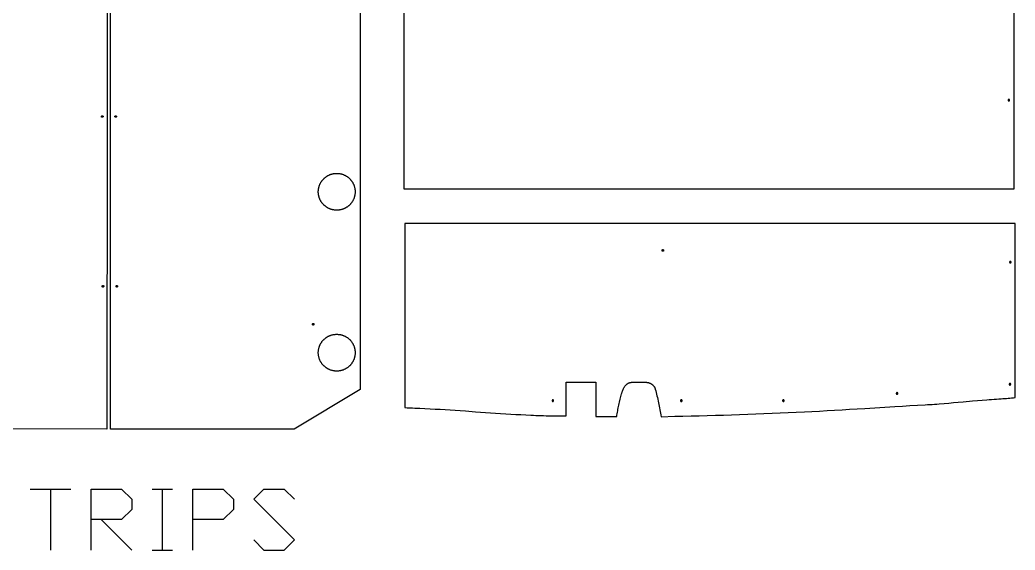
# Model space of a CAD drawing. Extents: x 139 to 9870, y -9196 to -71.
# Drawn here: x 7355 to 9842, y -6622 to -5297 of the extents above; entities that cross this region are included whole.
import ezdxf

# ---------------------------------------------------------------- set-up
doc = ezdxf.new("R2010")
doc.units = 0
doc.layers.add('Default_Layer', color=1, linetype='CONTINUOUS')

msp = doc.modelspace()

# ---------------------------------------------------------------- linework, layer by layer
at = {"layer": 'Default_Layer'}
for points in [[(8314.4, -4905.8), (8314.3, -5718.8), (9839.5, -5718.8), (9839.5, -5718.8), (9839.5, -3102.6)], [(7380.8, -6469.4), (7482.4, -6469.4)], [(7431.6, -6469.4), (7431.6, -6621.8)], [(7533.2, -6621.8), (7533.2, -6469.4), (7609.4, -6469.4), (7634.8, -6494.8), (7634.8, -6520.2), (7609.4, -6545.6), (7533.2, -6545.6)], [(7685.6, -6469.4), (7736.4, -6469.4)], [(7711, -6469.4), (7711, -6621.8)], [(7787.2, -6621.8), (7787.2, -6469.4), (7863.4, -6469.4), (7888.8, -6494.8), (7888.8, -6520.2), (7863.4, -6545.6), (7787.2, -6545.6)], [(7939.6, -6596.4), (7965, -6621.8), (8015.8, -6621.8), (8041.2, -6596.4), (7939.6, -6494.8), (7965, -6469.4), (8015.8, -6469.4), (8041.2, -6494.8)], [(7558.6, -6545.6), (7634.8, -6621.8)], [(7685.6, -6621.8), (7736.4, -6621.8)]]:
    msp.add_lwpolyline(points, dxfattribs=at)
for points in [[(6427.7, -3999.7), (7574.7, -3999.7), (7572.7, -6319.9), (6591.2, -6319, 0.0015), (6427.5, -6220.8, 0.0044), (6428.1, -4981.8), (6499.2, -4981.8, 0.366), (6642.4, -4851.7, 0.0019), (6642.2, -4188.5, 0.3971), (6495.4, -4041.8), (6427.7, -4041.1), (6427.7, -3999.7)], [(7582.1, -3999.5), (8206.2, -4000), (8206.1, -4042.1), (8137.4, -4041.4, 0.3643), (7991.5, -4176.6, 0.0042), (7991.2, -4823.7, 0.3985), (8137.4, -4981.9), (8206.8, -4981.9, 0.0018), (8205.9, -6220.4), (8040.3, -6319.9), (7581.8, -6319.8), (7582.1, -3999.5)]]:
    msp.add_lwpolyline(points, format="xyb", close=True, dxfattribs=at)
for points in [[(9826.3, -5495.6), (9826.1, -5495.6), (9825.9, -5495.6), (9825.7, -5495.7), (9825.5, -5495.8), (9825.4, -5495.8), (9825.2, -5495.9), (9825.1, -5496.1), (9824.9, -5496.2), (9824.8, -5496.3), (9824.7, -5496.5), (9824.6, -5496.6), (9824.5, -5496.8), (9824.4, -5497), (9824.4, -5497.2), (9824.3, -5497.4), (9824.3, -5497.6), (9824.3, -5497.8), (9824.4, -5498), (9824.4, -5498.2), (9824.5, -5498.4), (9824.6, -5498.6), (9824.7, -5498.7), (9824.8, -5498.9), (9824.9, -5499), (9825.1, -5499.1), (9825.2, -5499.3), (9825.4, -5499.4), (9825.5, -5499.4), (9825.7, -5499.5), (9825.9, -5499.6), (9826.1, -5499.6), (9826.3, -5499.6), (9826.5, -5499.6), (9826.7, -5499.6), (9826.9, -5499.5), (9827.1, -5499.4), (9827.3, -5499.4), (9827.4, -5499.3), (9827.6, -5499.1), (9827.7, -5499), (9827.9, -5498.9), (9828, -5498.7), (9828.1, -5498.6), (9828.2, -5498.4), (9828.2, -5498.2), (9828.3, -5498), (9828.3, -5497.8), (9828.3, -5497.6), (9828.3, -5497.4), (9828.3, -5497.2), (9828.2, -5497), (9828.2, -5496.8), (9828.1, -5496.6), (9828, -5496.5), (9827.9, -5496.3), (9827.7, -5496.2), (9827.6, -5496.1), (9827.4, -5495.9), (9827.3, -5495.8), (9827.1, -5495.8), (9826.9, -5495.7), (9826.7, -5495.6), (9826.5, -5495.6), (9826.3, -5495.6)], [(7561.2, -5540.5), (7561, -5540.5), (7560.8, -5540.5), (7560.6, -5540.4), (7560.4, -5540.4), (7560.2, -5540.3), (7560.1, -5540.2), (7559.9, -5540.1), (7559.8, -5539.9), (7559.6, -5539.8), (7559.5, -5539.6), (7559.4, -5539.5), (7559.3, -5539.3), (7559.3, -5539.1), (7559.2, -5538.9), (7559.2, -5538.7), (7559.2, -5538.5), (7559.2, -5538.3), (7559.2, -5538.1), (7559.3, -5537.9), (7559.3, -5537.7), (7559.4, -5537.6), (7559.5, -5537.4), (7559.6, -5537.3), (7559.8, -5537.1), (7559.9, -5537), (7560.1, -5536.9), (7560.2, -5536.8), (7560.4, -5536.7), (7560.6, -5536.6), (7560.8, -5536.6), (7561, -5536.5), (7561.2, -5536.5), (7561.4, -5536.5), (7561.6, -5536.6), (7561.8, -5536.6), (7562, -5536.7), (7562.1, -5536.8), (7562.3, -5536.9), (7562.5, -5537), (7562.6, -5537.1), (7562.7, -5537.3), (7562.8, -5537.4), (7562.9, -5537.6), (7563, -5537.7), (7563.1, -5537.9), (7563.1, -5538.1), (7563.2, -5538.3), (7563.2, -5538.5), (7563.2, -5538.7), (7563.1, -5538.9), (7563.1, -5539.1), (7563, -5539.3), (7562.9, -5539.5), (7562.8, -5539.6), (7562.7, -5539.8), (7562.6, -5539.9), (7562.5, -5540.1), (7562.3, -5540.2), (7562.1, -5540.3), (7562, -5540.4), (7561.8, -5540.4), (7561.6, -5540.5), (7561.4, -5540.5), (7561.2, -5540.5)], [(7594.8, -5540.5), (7594.5, -5540.5), (7594.3, -5540.5), (7594.2, -5540.4), (7594, -5540.4), (7593.8, -5540.3), (7593.6, -5540.2), (7593.5, -5540.1), (7593.3, -5539.9), (7593.2, -5539.8), (7593.1, -5539.6), (7593, -5539.5), (7592.9, -5539.3), (7592.8, -5539.1), (7592.8, -5538.9), (7592.8, -5538.7), (7592.8, -5538.5), (7592.8, -5538.3), (7592.8, -5538.1), (7592.8, -5537.9), (7592.9, -5537.7), (7593, -5537.6), (7593.1, -5537.4), (7593.2, -5537.3), (7593.3, -5537.1), (7593.5, -5537), (7593.6, -5536.9), (7593.8, -5536.8), (7594, -5536.7), (7594.2, -5536.6), (7594.3, -5536.6), (7594.5, -5536.5), (7594.8, -5536.5), (7595, -5536.5), (7595.2, -5536.6), (7595.3, -5536.6), (7595.5, -5536.7), (7595.7, -5536.8), (7595.9, -5536.9), (7596, -5537), (7596.2, -5537.1), (7596.3, -5537.3), (7596.4, -5537.4), (7596.5, -5537.6), (7596.6, -5537.7), (7596.7, -5537.9), (7596.7, -5538.1), (7596.7, -5538.3), (7596.8, -5538.5), (7596.7, -5538.7), (7596.7, -5538.9), (7596.7, -5539.1), (7596.6, -5539.3), (7596.5, -5539.5), (7596.4, -5539.6), (7596.3, -5539.8), (7596.2, -5539.9), (7596, -5540.1), (7595.9, -5540.2), (7595.7, -5540.3), (7595.5, -5540.4), (7595.3, -5540.4), (7595.2, -5540.5), (7595, -5540.5), (7594.8, -5540.5)], [(8147, -5772.5), (8145.8, -5772.5), (8144.6, -5772.4), (8143.4, -5772.4), (8142.3, -5772.3), (8141.1, -5772.1), (8140, -5772), (8138.8, -5771.8), (8137.7, -5771.6), (8136.6, -5771.3), (8135.5, -5771.1), (8134.4, -5770.8), (8133.3, -5770.4), (8132.2, -5770.1), (8131.1, -5769.7), (8130.1, -5769.3), (8129.1, -5768.9), (8128, -5768.4), (8127, -5768), (8126, -5767.5), (8125, -5767), (8124.1, -5766.4), (8123.1, -5765.8), (8122.2, -5765.3), (8121.2, -5764.7), (8120.3, -5764), (8119.4, -5763.4), (8118.6, -5762.7), (8117.7, -5762), (8116.9, -5761.3), (8116, -5760.6), (8115.2, -5759.8), (8114.4, -5759), (8113.7, -5758.2), (8112.9, -5757.4), (8112.2, -5756.6), (8111.5, -5755.8), (8110.8, -5754.9), (8110.1, -5754), (8109.5, -5753.1), (8108.8, -5752.2), (8108.2, -5751.3), (8107.6, -5750.4), (8107.1, -5749.4), (8106.5, -5748.4), (8106, -5747.4), (8105.5, -5746.5), (8105, -5745.4), (8104.6, -5744.4), (8104.2, -5743.4), (8103.8, -5742.3), (8103.4, -5741.3), (8103, -5740.2), (8102.7, -5739.1), (8102.4, -5738), (8102.1, -5736.9), (8101.9, -5735.8), (8101.7, -5734.7), (8101.5, -5733.5), (8101.3, -5732.4), (8101.2, -5731.2), (8101.1, -5730), (8101, -5728.9), (8101, -5727.7), (8101, -5726.5), (8101, -5725.3), (8101, -5724.1), (8101.1, -5723), (8101.2, -5721.8), (8101.3, -5720.6), (8101.5, -5719.5), (8101.7, -5718.4), (8101.9, -5717.2), (8102.1, -5716.1), (8102.4, -5715), (8102.7, -5713.9), (8103, -5712.8), (8103.4, -5711.8), (8103.8, -5710.7), (8104.2, -5709.6), (8104.6, -5708.6), (8105, -5707.6), (8105.5, -5706.6), (8106, -5705.6), (8106.5, -5704.6), (8107.1, -5703.6), (8107.6, -5702.7), (8108.2, -5701.7), (8108.8, -5700.8), (8109.5, -5699.9), (8110.1, -5699), (8110.8, -5698.1), (8111.5, -5697.2), (8112.2, -5696.4), (8112.9, -5695.6), (8113.7, -5694.8), (8114.4, -5694), (8115.2, -5693.2), (8116, -5692.5), (8116.9, -5691.7), (8117.7, -5691), (8118.6, -5690.3), (8119.4, -5689.6), (8120.3, -5689), (8121.2, -5688.4), (8122.2, -5687.8), (8123.1, -5687.2), (8124.1, -5686.6), (8125, -5686.1), (8126, -5685.5), (8127, -5685), (8128, -5684.6), (8129.1, -5684.1), (8130.1, -5683.7), (8131.1, -5683.3), (8132.2, -5682.9), (8133.3, -5682.6), (8134.4, -5682.3), (8135.5, -5682), (8136.6, -5681.7), (8137.7, -5681.4), (8138.8, -5681.2), (8140, -5681), (8141.1, -5680.9), (8142.3, -5680.7), (8143.4, -5680.6), (8144.6, -5680.6), (8145.8, -5680.5), (8147, -5680.5), (8148.2, -5680.5), (8149.3, -5680.6), (8150.5, -5680.6), (8151.7, -5680.7), (8152.8, -5680.9), (8154, -5681), (8155.1, -5681.2), (8156.2, -5681.4), (8157.4, -5681.7), (8158.5, -5682), (8159.6, -5682.3), (8160.6, -5682.6), (8161.7, -5682.9), (8162.8, -5683.3), (8163.8, -5683.7), (8164.9, -5684.1), (8165.9, -5684.6), (8166.9, -5685), (8167.9, -5685.5), (8168.9, -5686.1), (8169.9, -5686.6), (8170.8, -5687.2), (8171.8, -5687.8), (8172.7, -5688.4), (8173.6, -5689), (8174.5, -5689.6), (8175.4, -5690.3), (8176.2, -5691), (8177.1, -5691.7), (8177.9, -5692.5), (8178.7, -5693.2), (8179.5, -5694), (8180.3, -5694.8), (8181, -5695.6), (8181.7, -5696.4), (8182.5, -5697.2), (8183.2, -5698.1), (8183.8, -5699), (8184.5, -5699.9), (8185.1, -5700.8), (8185.7, -5701.7), (8186.3, -5702.7), (8186.9, -5703.6), (8187.4, -5704.6), (8187.9, -5705.6), (8188.4, -5706.6), (8188.9, -5707.6), (8189.4, -5708.6), (8189.8, -5709.6), (8190.2, -5710.7), (8190.5, -5711.8), (8190.9, -5712.8), (8191.2, -5713.9), (8191.5, -5715), (8191.8, -5716.1), (8192, -5717.2), (8192.2, -5718.4), (8192.4, -5719.5), (8192.6, -5720.6), (8192.7, -5721.8), (8192.8, -5723), (8192.9, -5724.1), (8193, -5725.3), (8193, -5726.5), (8193, -5727.7), (8192.9, -5728.9), (8192.8, -5730), (8192.7, -5731.2), (8192.6, -5732.4), (8192.4, -5733.5), (8192.2, -5734.7), (8192, -5735.8), (8191.8, -5736.9), (8191.5, -5738), (8191.2, -5739.1), (8190.9, -5740.2), (8190.5, -5741.3), (8190.2, -5742.3), (8189.8, -5743.4), (8189.4, -5744.4), (8188.9, -5745.4), (8188.4, -5746.5), (8187.9, -5747.4), (8187.4, -5748.4), (8186.9, -5749.4), (8186.3, -5750.4), (8185.7, -5751.3), (8185.1, -5752.2), (8184.5, -5753.1), (8183.8, -5754), (8183.2, -5754.9), (8182.5, -5755.8), (8181.7, -5756.6), (8181, -5757.4), (8180.3, -5758.2), (8179.5, -5759), (8178.7, -5759.8), (8177.9, -5760.6), (8177.1, -5761.3), (8176.2, -5762), (8175.4, -5762.7), (8174.5, -5763.4), (8173.6, -5764), (8172.7, -5764.7), (8171.8, -5765.3), (8170.8, -5765.8), (8169.9, -5766.4), (8168.9, -5767), (8167.9, -5767.5), (8166.9, -5768), (8165.9, -5768.4), (8164.9, -5768.9), (8163.8, -5769.3), (8162.8, -5769.7), (8161.7, -5770.1), (8160.6, -5770.4), (8159.6, -5770.8), (8158.5, -5771.1), (8157.4, -5771.3), (8156.2, -5771.6), (8155.1, -5771.8), (8154, -5772), (8152.8, -5772.1), (8151.7, -5772.3), (8150.5, -5772.4), (8149.3, -5772.4), (8148.2, -5772.5), (8147, -5772.5)], [(9315.6, -6276.3), (9334.4, -6275.3), (9353.2, -6274.3), (9372.1, -6273.2), (9390.9, -6272.2), (9409.7, -6271.1), (9428.6, -6270), (9466.2, -6267.7), (9503.9, -6265.4), (9541.5, -6263.2), (9560.4, -6262), (9579.2, -6260.9), (9598, -6259.8), (9616.9, -6258.7), (9622.8, -6258.4), (9628.8, -6258), (9634.7, -6257.6), (9640.7, -6257.2), (9646.6, -6256.8), (9652.6, -6256.4), (9664.5, -6255.4), (9676.4, -6254.4), (9688.2, -6253.4), (9700.1, -6252.4), (9712, -6251.3), (9735.8, -6249.2), (9747.7, -6248.1), (9759.6, -6247.1), (9771.5, -6246.2), (9777.4, -6245.7), (9783.4, -6245.3), (9789.3, -6244.8), (9795.3, -6244.4), (9801.2, -6244), (9807.2, -6243.6), (9811.5, -6243.3), (9815.9, -6243), (9820.2, -6242.6), (9824.6, -6242.2), (9828.9, -6241.9), (9833.2, -6241.5), (9837.6, -6241.2), (9842, -6240.9), (9842, -5806.1), (8317, -5806.1), (8317, -6265.9), (8323.3, -6266.1), (8329.6, -6266.3), (8335.9, -6266.5), (8342.2, -6266.8), (8348.6, -6267), (8354.9, -6267.3), (8367.5, -6267.9), (8380.1, -6268.6), (8392.7, -6269.3), (8405.4, -6270), (8418, -6270.8), (8430.6, -6271.6), (8443.2, -6272.4), (8455.8, -6273.3), (8468.4, -6274.2), (8493.6, -6276), (8518.8, -6277.8), (8531.4, -6278.6), (8544, -6279.5), (8556.6, -6280.3), (8569.2, -6281.1), (8581.8, -6281.9), (8594.4, -6282.6), (8607, -6283.3), (8619.6, -6284), (8632.2, -6284.5), (8638.5, -6284.8), (8644.8, -6285.1), (8651.1, -6285.3), (8657.4, -6285.5), (8663.8, -6285.7), (8670.1, -6285.9), (8676.4, -6286.1), (8682.7, -6286.2), (8689, -6286.3), (8695.3, -6286.4), (8701.6, -6286.5), (8707.9, -6286.5), (8714.3, -6286.6), (8720.6, -6286.6), (8720.6, -6202.4), (8794.8, -6202.4), (8794.8, -6288.2), (8846.6, -6288.2), (8847.1, -6284.7), (8847.7, -6281.1), (8848.3, -6277.5), (8849, -6273.9), (8849.7, -6270.2), (8850.5, -6266.6), (8851.3, -6263), (8852.1, -6259.4), (8852.9, -6255.8), (8853.7, -6252.2), (8855.5, -6245), (8858.9, -6231), (8859.2, -6229.8), (8859.5, -6228.6), (8859.9, -6227.4), (8860.3, -6226.2), (8860.7, -6225), (8861.1, -6223.8), (8861.5, -6222.6), (8862, -6221.4), (8862.5, -6220.2), (8863.1, -6219), (8863.7, -6217.9), (8864.3, -6216.7), (8864.9, -6215.6), (8865.5, -6214.5), (8866.2, -6213.5), (8867, -6212.4), (8867.7, -6211.4), (8868.5, -6210.5), (8869.4, -6209.6), (8870.2, -6208.7), (8871.1, -6207.8), (8871.6, -6207.4), (8872, -6207.1), (8872.5, -6206.7), (8873, -6206.3), (8873.5, -6206), (8874, -6205.7), (8874.5, -6205.3), (8875.1, -6205), (8875.6, -6204.8), (8876.2, -6204.5), (8876.7, -6204.2), (8877.3, -6204), (8877.8, -6203.8), (8878.4, -6203.6), (8879, -6203.4), (8879.6, -6203.2), (8880.2, -6203.1), (8880.9, -6202.9), (8881.5, -6202.8), (8882.2, -6202.7), (8882.8, -6202.7), (8883.5, -6202.6), (8920.8, -6202.6), (8921.7, -6202.7), (8922.6, -6202.7), (8923.5, -6202.8), (8924.4, -6203), (8925.3, -6203.2), (8926.2, -6203.4), (8927.1, -6203.6), (8927.9, -6203.9), (8928.8, -6204.3), (8929.7, -6204.6), (8930.5, -6205), (8931.3, -6205.4), (8932.1, -6205.9), (8932.9, -6206.4), (8933.7, -6206.9), (8934.4, -6207.4), (8935.2, -6208), (8935.9, -6208.6), (8936.6, -6209.2), (8937.2, -6209.8), (8937.9, -6210.5), (8938.5, -6211.2), (8939.1, -6211.9), (8939.6, -6212.7), (8940.1, -6213.4), (8940.6, -6214.2), (8941.1, -6215), (8941.5, -6215.8), (8941.9, -6216.7), (8942.2, -6217.5), (8942.5, -6218.4), (8942.7, -6219.3), (8943.9, -6223.6), (8945, -6227.9), (8946, -6232.2), (8947.1, -6236.4), (8948.1, -6240.7), (8949.1, -6245), (8950.1, -6249.3), (8951.1, -6253.7), (8952, -6258), (8952.9, -6262.3), (8953.8, -6266.6), (8954.6, -6271), (8955.4, -6275.3), (8956.2, -6279.7), (8956.9, -6284), (8957.6, -6288.4), (8991.8, -6287.5), (9012.1, -6287), (9032.3, -6286.5), (9052.5, -6286), (9072.8, -6285.4), (9093, -6284.9), (9113.3, -6284.3), (9133.5, -6283.6), (9153.7, -6283), (9174, -6282.3), (9194.2, -6281.5), (9214.4, -6280.8), (9234.7, -6280), (9254.9, -6279.1), (9275.1, -6278.2), (9295.3, -6277.3), (9315.6, -6276.3)], [(8961.8, -5874.9), (8961.6, -5874.9), (8961.4, -5874.9), (8961.2, -5874.8), (8961, -5874.8), (8960.9, -5874.7), (8960.7, -5874.6), (8960.5, -5874.5), (8960.4, -5874.3), (8960.3, -5874.2), (8960.1, -5874), (8960, -5873.9), (8960, -5873.7), (8959.9, -5873.5), (8959.8, -5873.3), (8959.8, -5873.1), (8959.8, -5872.9), (8959.8, -5872.7), (8959.8, -5872.5), (8959.9, -5872.3), (8960, -5872.1), (8960, -5872), (8960.1, -5871.8), (8960.3, -5871.6), (8960.4, -5871.5), (8960.5, -5871.4), (8960.7, -5871.3), (8960.9, -5871.2), (8961, -5871.1), (8961.2, -5871), (8961.4, -5871), (8961.6, -5870.9), (8961.8, -5870.9), (8962, -5870.9), (8962.2, -5871), (8962.4, -5871), (8962.6, -5871.1), (8962.8, -5871.2), (8962.9, -5871.3), (8963.1, -5871.4), (8963.2, -5871.5), (8963.3, -5871.6), (8963.5, -5871.8), (8963.6, -5872), (8963.6, -5872.1), (8963.7, -5872.3), (8963.8, -5872.5), (8963.8, -5872.7), (8963.8, -5872.9), (8963.8, -5873.1), (8963.8, -5873.3), (8963.7, -5873.5), (8963.6, -5873.7), (8963.6, -5873.9), (8963.5, -5874), (8963.3, -5874.2), (8963.2, -5874.3), (8963.1, -5874.5), (8962.9, -5874.6), (8962.8, -5874.7), (8962.6, -5874.8), (8962.4, -5874.8), (8962.2, -5874.9), (8962, -5874.9), (8961.8, -5874.9)], [(9830, -5900.3), (9829.8, -5900.4), (9829.6, -5900.4), (9829.4, -5900.4), (9829.2, -5900.5), (9829.1, -5900.6), (9828.9, -5900.7), (9828.8, -5900.8), (9828.6, -5900.9), (9828.5, -5901.1), (9828.4, -5901.2), (9828.3, -5901.4), (9828.2, -5901.6), (9828.1, -5901.7), (9828.1, -5901.9), (9828, -5902.1), (9828, -5902.3), (9828, -5902.5), (9828.1, -5902.7), (9828.1, -5902.9), (9828.2, -5903.1), (9828.3, -5903.3), (9828.4, -5903.5), (9828.5, -5903.6), (9828.6, -5903.8), (9828.8, -5903.9), (9828.9, -5904), (9829.1, -5904.1), (9829.2, -5904.2), (9829.4, -5904.3), (9829.6, -5904.3), (9829.8, -5904.3), (9830, -5904.3), (9830.2, -5904.3), (9830.4, -5904.3), (9830.6, -5904.3), (9830.8, -5904.2), (9831, -5904.1), (9831.1, -5904), (9831.3, -5903.9), (9831.4, -5903.8), (9831.6, -5903.6), (9831.7, -5903.5), (9831.8, -5903.3), (9831.9, -5903.1), (9831.9, -5902.9), (9832, -5902.7), (9832, -5902.5), (9832, -5902.3), (9832, -5902.1), (9832, -5901.9), (9831.9, -5901.7), (9831.9, -5901.6), (9831.8, -5901.4), (9831.7, -5901.2), (9831.6, -5901.1), (9831.4, -5900.9), (9831.3, -5900.8), (9831.1, -5900.7), (9831, -5900.6), (9830.8, -5900.5), (9830.6, -5900.4), (9830.4, -5900.4), (9830.2, -5900.4), (9830, -5900.3)], [(7562.9, -5964.7), (7562.6, -5964.7), (7562.4, -5964.7), (7562.3, -5964.6), (7562.1, -5964.5), (7561.9, -5964.5), (7561.7, -5964.4), (7561.6, -5964.2), (7561.4, -5964.1), (7561.3, -5964), (7561.2, -5963.8), (7561.1, -5963.7), (7561, -5963.5), (7560.9, -5963.3), (7560.9, -5963.1), (7560.9, -5962.9), (7560.9, -5962.7), (7560.9, -5962.5), (7560.9, -5962.3), (7560.9, -5962.1), (7561, -5961.9), (7561.1, -5961.7), (7561.2, -5961.6), (7561.3, -5961.4), (7561.4, -5961.3), (7561.6, -5961.2), (7561.7, -5961), (7561.9, -5960.9), (7562.1, -5960.9), (7562.3, -5960.8), (7562.4, -5960.7), (7562.6, -5960.7), (7562.9, -5960.7), (7563.1, -5960.7), (7563.3, -5960.7), (7563.4, -5960.8), (7563.6, -5960.9), (7563.8, -5960.9), (7564, -5961), (7564.1, -5961.2), (7564.3, -5961.3), (7564.4, -5961.4), (7564.5, -5961.6), (7564.6, -5961.7), (7564.7, -5961.9), (7564.8, -5962.1), (7564.8, -5962.3), (7564.8, -5962.5), (7564.9, -5962.7), (7564.8, -5962.9), (7564.8, -5963.1), (7564.8, -5963.3), (7564.7, -5963.5), (7564.6, -5963.7), (7564.5, -5963.8), (7564.4, -5964), (7564.3, -5964.1), (7564.1, -5964.2), (7564, -5964.4), (7563.8, -5964.5), (7563.6, -5964.5), (7563.4, -5964.6), (7563.3, -5964.7), (7563.1, -5964.7), (7562.9, -5964.7)], [(7597.6, -5964.7), (7597.4, -5964.7), (7597.2, -5964.7), (7597, -5964.6), (7596.8, -5964.5), (7596.6, -5964.5), (7596.5, -5964.4), (7596.3, -5964.2), (7596.2, -5964.1), (7596, -5964), (7595.9, -5963.8), (7595.8, -5963.7), (7595.7, -5963.5), (7595.7, -5963.3), (7595.6, -5963.1), (7595.6, -5962.9), (7595.6, -5962.7), (7595.6, -5962.5), (7595.6, -5962.3), (7595.7, -5962.1), (7595.7, -5961.9), (7595.8, -5961.7), (7595.9, -5961.6), (7596, -5961.4), (7596.2, -5961.3), (7596.3, -5961.2), (7596.5, -5961), (7596.6, -5960.9), (7596.8, -5960.9), (7597, -5960.8), (7597.2, -5960.7), (7597.4, -5960.7), (7597.6, -5960.7), (7597.8, -5960.7), (7598, -5960.7), (7598.2, -5960.8), (7598.4, -5960.9), (7598.5, -5960.9), (7598.7, -5961), (7598.8, -5961.2), (7599, -5961.3), (7599.1, -5961.4), (7599.2, -5961.6), (7599.3, -5961.7), (7599.4, -5961.9), (7599.5, -5962.1), (7599.5, -5962.3), (7599.6, -5962.5), (7599.6, -5962.7), (7599.6, -5962.9), (7599.5, -5963.1), (7599.5, -5963.3), (7599.4, -5963.5), (7599.3, -5963.7), (7599.2, -5963.8), (7599.1, -5964), (7599, -5964.1), (7598.8, -5964.2), (7598.7, -5964.4), (7598.5, -5964.5), (7598.4, -5964.5), (7598.2, -5964.6), (7598, -5964.7), (7597.8, -5964.7), (7597.6, -5964.7)], [(8088.2, -6059.5), (8088, -6059.5), (8087.8, -6059.5), (8087.6, -6059.4), (8087.4, -6059.3), (8087.2, -6059.3), (8087.1, -6059.2), (8086.9, -6059), (8086.8, -6058.9), (8086.6, -6058.8), (8086.5, -6058.6), (8086.4, -6058.5), (8086.3, -6058.3), (8086.3, -6058.1), (8086.2, -6057.9), (8086.2, -6057.7), (8086.2, -6057.5), (8086.2, -6057.3), (8086.2, -6057.1), (8086.3, -6056.9), (8086.3, -6056.7), (8086.4, -6056.5), (8086.5, -6056.4), (8086.6, -6056.2), (8086.8, -6056.1), (8086.9, -6056), (8087.1, -6055.8), (8087.2, -6055.7), (8087.4, -6055.7), (8087.6, -6055.6), (8087.8, -6055.5), (8088, -6055.5), (8088.2, -6055.5), (8088.4, -6055.5), (8088.6, -6055.5), (8088.8, -6055.6), (8089, -6055.7), (8089.1, -6055.7), (8089.3, -6055.8), (8089.5, -6056), (8089.6, -6056.1), (8089.7, -6056.2), (8089.8, -6056.4), (8089.9, -6056.5), (8090, -6056.7), (8090.1, -6056.9), (8090.1, -6057.1), (8090.2, -6057.3), (8090.2, -6057.5), (8090.2, -6057.7), (8090.1, -6057.9), (8090.1, -6058.1), (8090, -6058.3), (8089.9, -6058.5), (8089.8, -6058.6), (8089.7, -6058.8), (8089.6, -6058.9), (8089.5, -6059), (8089.3, -6059.2), (8089.1, -6059.3), (8089, -6059.3), (8088.8, -6059.4), (8088.6, -6059.5), (8088.4, -6059.5), (8088.2, -6059.5)], [(8147, -6174.5), (8145.8, -6174.5), (8144.6, -6174.5), (8143.4, -6174.4), (8142.3, -6174.3), (8141.1, -6174.2), (8140, -6174), (8138.8, -6173.8), (8137.7, -6173.6), (8136.6, -6173.4), (8135.5, -6173.1), (8134.4, -6172.8), (8133.3, -6172.5), (8132.2, -6172.1), (8131.1, -6171.8), (8130.1, -6171.4), (8129.1, -6170.9), (8128, -6170.5), (8127, -6170), (8126, -6169.5), (8125, -6169), (8124.1, -6168.4), (8123.1, -6167.9), (8122.2, -6167.3), (8121.2, -6166.7), (8120.3, -6166.1), (8119.4, -6165.4), (8118.6, -6164.7), (8117.7, -6164), (8116.9, -6163.3), (8116, -6162.6), (8115.2, -6161.8), (8114.4, -6161.1), (8113.7, -6160.3), (8112.9, -6159.5), (8112.2, -6158.6), (8111.5, -6157.8), (8110.8, -6156.9), (8110.1, -6156.1), (8109.5, -6155.2), (8108.8, -6154.3), (8108.2, -6153.3), (8107.6, -6152.4), (8107.1, -6151.4), (8106.5, -6150.5), (8106, -6149.5), (8105.5, -6148.5), (8105, -6147.5), (8104.6, -6146.4), (8104.2, -6145.4), (8103.8, -6144.4), (8103.4, -6143.3), (8103, -6142.2), (8102.7, -6141.1), (8102.4, -6140), (8102.1, -6138.9), (8101.9, -6137.8), (8101.7, -6136.7), (8101.5, -6135.5), (8101.3, -6134.4), (8101.2, -6133.2), (8101.1, -6132.1), (8101, -6130.9), (8101, -6129.7), (8101, -6128.5), (8101, -6127.4), (8101, -6126.2), (8101.1, -6125), (8101.2, -6123.8), (8101.3, -6122.7), (8101.5, -6121.5), (8101.7, -6120.4), (8101.9, -6119.3), (8102.1, -6118.2), (8102.4, -6117), (8102.7, -6115.9), (8103, -6114.9), (8103.4, -6113.8), (8103.8, -6112.7), (8104.2, -6111.7), (8104.6, -6110.6), (8105, -6109.6), (8105.5, -6108.6), (8106, -6107.6), (8106.5, -6106.6), (8107.1, -6105.6), (8107.6, -6104.7), (8108.2, -6103.7), (8108.8, -6102.8), (8109.5, -6101.9), (8110.1, -6101), (8110.8, -6100.1), (8111.5, -6099.3), (8112.2, -6098.4), (8112.9, -6097.6), (8113.7, -6096.8), (8114.4, -6096), (8115.2, -6095.2), (8116, -6094.5), (8116.9, -6093.8), (8117.7, -6093), (8118.6, -6092.4), (8119.4, -6091.7), (8120.3, -6091), (8121.2, -6090.4), (8122.2, -6089.8), (8123.1, -6089.2), (8124.1, -6088.6), (8125, -6088.1), (8126, -6087.6), (8127, -6087.1), (8128, -6086.6), (8129.1, -6086.2), (8130.1, -6085.7), (8131.1, -6085.3), (8132.2, -6085), (8133.3, -6084.6), (8134.4, -6084.3), (8135.5, -6084), (8136.6, -6083.7), (8137.7, -6083.5), (8138.8, -6083.3), (8140, -6083.1), (8141.1, -6082.9), (8142.3, -6082.8), (8143.4, -6082.7), (8144.6, -6082.6), (8145.8, -6082.6), (8147, -6082.5), (8148.2, -6082.6), (8149.3, -6082.6), (8150.5, -6082.7), (8151.7, -6082.8), (8152.8, -6082.9), (8154, -6083.1), (8155.1, -6083.3), (8156.2, -6083.5), (8157.4, -6083.7), (8158.5, -6084), (8159.6, -6084.3), (8160.6, -6084.6), (8161.7, -6085), (8162.8, -6085.3), (8163.8, -6085.7), (8164.9, -6086.2), (8165.9, -6086.6), (8166.9, -6087.1), (8167.9, -6087.6), (8168.9, -6088.1), (8169.9, -6088.6), (8170.8, -6089.2), (8171.8, -6089.8), (8172.7, -6090.4), (8173.6, -6091), (8174.5, -6091.7), (8175.4, -6092.4), (8176.2, -6093), (8177.1, -6093.8), (8177.9, -6094.5), (8178.7, -6095.2), (8179.5, -6096), (8180.3, -6096.8), (8181, -6097.6), (8181.7, -6098.4), (8182.5, -6099.3), (8183.2, -6100.1), (8183.8, -6101), (8184.5, -6101.9), (8185.1, -6102.8), (8185.7, -6103.7), (8186.3, -6104.7), (8186.9, -6105.6), (8187.4, -6106.6), (8187.9, -6107.6), (8188.4, -6108.6), (8188.9, -6109.6), (8189.4, -6110.6), (8189.8, -6111.7), (8190.2, -6112.7), (8190.5, -6113.8), (8190.9, -6114.9), (8191.2, -6115.9), (8191.5, -6117), (8191.8, -6118.2), (8192, -6119.3), (8192.2, -6120.4), (8192.4, -6121.5), (8192.6, -6122.7), (8192.7, -6123.8), (8192.8, -6125), (8192.9, -6126.2), (8193, -6127.4), (8193, -6128.5), (8193, -6129.7), (8192.9, -6130.9), (8192.8, -6132.1), (8192.7, -6133.2), (8192.6, -6134.4), (8192.4, -6135.5), (8192.2, -6136.7), (8192, -6137.8), (8191.8, -6138.9), (8191.5, -6140), (8191.2, -6141.1), (8190.9, -6142.2), (8190.5, -6143.3), (8190.2, -6144.4), (8189.8, -6145.4), (8189.4, -6146.4), (8188.9, -6147.5), (8188.4, -6148.5), (8187.9, -6149.5), (8187.4, -6150.5), (8186.9, -6151.4), (8186.3, -6152.4), (8185.7, -6153.3), (8185.1, -6154.3), (8184.5, -6155.2), (8183.8, -6156.1), (8183.2, -6156.9), (8182.5, -6157.8), (8181.7, -6158.6), (8181, -6159.5), (8180.3, -6160.3), (8179.5, -6161.1), (8178.7, -6161.8), (8177.9, -6162.6), (8177.1, -6163.3), (8176.2, -6164), (8175.4, -6164.7), (8174.5, -6165.4), (8173.6, -6166.1), (8172.7, -6166.7), (8171.8, -6167.3), (8170.8, -6167.9), (8169.9, -6168.4), (8168.9, -6169), (8167.9, -6169.5), (8166.9, -6170), (8165.9, -6170.5), (8164.9, -6170.9), (8163.8, -6171.4), (8162.8, -6171.8), (8161.7, -6172.1), (8160.6, -6172.5), (8159.6, -6172.8), (8158.5, -6173.1), (8157.4, -6173.4), (8156.2, -6173.6), (8155.1, -6173.8), (8154, -6174), (8152.8, -6174.2), (8151.7, -6174.3), (8150.5, -6174.4), (8149.3, -6174.5), (8148.2, -6174.5), (8147, -6174.5)], [(9829, -6205.4), (9828.8, -6205.4), (9828.6, -6205.4), (9828.4, -6205.5), (9828.2, -6205.5), (9828.1, -6205.6), (9827.9, -6205.7), (9827.7, -6205.8), (9827.6, -6206), (9827.5, -6206.1), (9827.4, -6206.3), (9827.3, -6206.4), (9827.2, -6206.6), (9827.1, -6206.8), (9827.1, -6207), (9827, -6207.2), (9827, -6207.4), (9827, -6207.6), (9827.1, -6207.8), (9827.1, -6208), (9827.2, -6208.2), (9827.3, -6208.3), (9827.4, -6208.5), (9827.5, -6208.7), (9827.6, -6208.8), (9827.7, -6208.9), (9827.9, -6209), (9828.1, -6209.1), (9828.2, -6209.2), (9828.4, -6209.3), (9828.6, -6209.3), (9828.8, -6209.4), (9829, -6209.4), (9829.2, -6209.4), (9829.4, -6209.3), (9829.6, -6209.3), (9829.8, -6209.2), (9830, -6209.1), (9830.1, -6209), (9830.3, -6208.9), (9830.4, -6208.8), (9830.6, -6208.7), (9830.7, -6208.5), (9830.8, -6208.3), (9830.9, -6208.2), (9830.9, -6208), (9831, -6207.8), (9831, -6207.6), (9831, -6207.4), (9831, -6207.2), (9831, -6207), (9830.9, -6206.8), (9830.9, -6206.6), (9830.8, -6206.4), (9830.7, -6206.3), (9830.6, -6206.1), (9830.4, -6206), (9830.3, -6205.8), (9830.1, -6205.7), (9830, -6205.6), (9829.8, -6205.5), (9829.6, -6205.5), (9829.4, -6205.4), (9829.2, -6205.4), (9829, -6205.4)], [(9547, -6228.4), (9546.8, -6228.4), (9546.6, -6228.4), (9546.4, -6228.5), (9546.2, -6228.5), (9546.1, -6228.6), (9545.9, -6228.7), (9545.7, -6228.8), (9545.6, -6229), (9545.5, -6229.1), (9545.4, -6229.3), (9545.3, -6229.4), (9545.2, -6229.6), (9545.1, -6229.8), (9545.1, -6230), (9545, -6230.2), (9545, -6230.4), (9545, -6230.6), (9545.1, -6230.8), (9545.1, -6231), (9545.2, -6231.2), (9545.3, -6231.3), (9545.4, -6231.5), (9545.5, -6231.7), (9545.6, -6231.8), (9545.7, -6231.9), (9545.9, -6232), (9546.1, -6232.1), (9546.2, -6232.2), (9546.4, -6232.3), (9546.6, -6232.3), (9546.8, -6232.4), (9547, -6232.4), (9547.2, -6232.4), (9547.4, -6232.3), (9547.6, -6232.3), (9547.8, -6232.2), (9548, -6232.1), (9548.1, -6232), (9548.3, -6231.9), (9548.4, -6231.8), (9548.6, -6231.7), (9548.7, -6231.5), (9548.8, -6231.3), (9548.9, -6231.2), (9548.9, -6231), (9549, -6230.8), (9549, -6230.6), (9549, -6230.4), (9549, -6230.2), (9549, -6230), (9548.9, -6229.8), (9548.9, -6229.6), (9548.8, -6229.4), (9548.7, -6229.3), (9548.6, -6229.1), (9548.4, -6229), (9548.3, -6228.8), (9548.1, -6228.7), (9548, -6228.6), (9547.8, -6228.5), (9547.6, -6228.5), (9547.4, -6228.4), (9547.2, -6228.4), (9547, -6228.4)], [(8687, -6246.4), (8686.8, -6246.4), (8686.6, -6246.4), (8686.4, -6246.5), (8686.2, -6246.5), (8686.1, -6246.6), (8685.9, -6246.7), (8685.7, -6246.8), (8685.6, -6247), (8685.5, -6247.1), (8685.4, -6247.3), (8685.3, -6247.4), (8685.2, -6247.6), (8685.1, -6247.8), (8685.1, -6248), (8685, -6248.2), (8685, -6248.4), (8685, -6248.6), (8685.1, -6248.8), (8685.1, -6249), (8685.2, -6249.2), (8685.3, -6249.3), (8685.4, -6249.5), (8685.5, -6249.7), (8685.6, -6249.8), (8685.7, -6249.9), (8685.9, -6250), (8686.1, -6250.1), (8686.2, -6250.2), (8686.4, -6250.3), (8686.6, -6250.3), (8686.8, -6250.4), (8687, -6250.4), (8687.2, -6250.4), (8687.4, -6250.3), (8687.6, -6250.3), (8687.8, -6250.2), (8688, -6250.1), (8688.1, -6250), (8688.3, -6249.9), (8688.4, -6249.8), (8688.6, -6249.7), (8688.7, -6249.5), (8688.8, -6249.3), (8688.9, -6249.2), (8688.9, -6249), (8689, -6248.8), (8689, -6248.6), (8689, -6248.4), (8689, -6248.2), (8689, -6248), (8688.9, -6247.8), (8688.9, -6247.6), (8688.8, -6247.4), (8688.7, -6247.3), (8688.6, -6247.1), (8688.4, -6247), (8688.3, -6246.8), (8688.1, -6246.7), (8688, -6246.6), (8687.8, -6246.5), (8687.6, -6246.5), (8687.4, -6246.4), (8687.2, -6246.4), (8687, -6246.4)], [(9008, -6246.4), (9007.8, -6246.4), (9007.6, -6246.4), (9007.4, -6246.5), (9007.2, -6246.5), (9007.1, -6246.6), (9006.9, -6246.7), (9006.7, -6246.8), (9006.6, -6247), (9006.5, -6247.1), (9006.4, -6247.3), (9006.3, -6247.4), (9006.2, -6247.6), (9006.1, -6247.8), (9006.1, -6248), (9006, -6248.2), (9006, -6248.4), (9006, -6248.6), (9006.1, -6248.8), (9006.1, -6249), (9006.2, -6249.2), (9006.3, -6249.3), (9006.4, -6249.5), (9006.5, -6249.7), (9006.6, -6249.8), (9006.7, -6249.9), (9006.9, -6250), (9007.1, -6250.1), (9007.2, -6250.2), (9007.4, -6250.3), (9007.6, -6250.3), (9007.8, -6250.4), (9008, -6250.4), (9008.2, -6250.4), (9008.4, -6250.3), (9008.6, -6250.3), (9008.8, -6250.2), (9009, -6250.1), (9009.1, -6250), (9009.3, -6249.9), (9009.4, -6249.8), (9009.6, -6249.7), (9009.7, -6249.5), (9009.8, -6249.3), (9009.9, -6249.2), (9009.9, -6249), (9010, -6248.8), (9010, -6248.6), (9010, -6248.4), (9010, -6248.2), (9010, -6248), (9009.9, -6247.8), (9009.9, -6247.6), (9009.8, -6247.4), (9009.7, -6247.3), (9009.6, -6247.1), (9009.4, -6247), (9009.3, -6246.8), (9009.1, -6246.7), (9009, -6246.6), (9008.8, -6246.5), (9008.6, -6246.5), (9008.4, -6246.4), (9008.2, -6246.4), (9008, -6246.4)], [(9263, -6246.4), (9262.8, -6246.4), (9262.6, -6246.4), (9262.4, -6246.5), (9262.2, -6246.5), (9262.1, -6246.6), (9261.9, -6246.7), (9261.7, -6246.8), (9261.6, -6247), (9261.5, -6247.1), (9261.4, -6247.3), (9261.3, -6247.4), (9261.2, -6247.6), (9261.1, -6247.8), (9261.1, -6248), (9261, -6248.2), (9261, -6248.4), (9261, -6248.6), (9261.1, -6248.8), (9261.1, -6249), (9261.2, -6249.2), (9261.3, -6249.3), (9261.4, -6249.5), (9261.5, -6249.7), (9261.6, -6249.8), (9261.7, -6249.9), (9261.9, -6250), (9262.1, -6250.1), (9262.2, -6250.2), (9262.4, -6250.3), (9262.6, -6250.3), (9262.8, -6250.4), (9263, -6250.4), (9263.2, -6250.4), (9263.4, -6250.3), (9263.6, -6250.3), (9263.8, -6250.2), (9264, -6250.1), (9264.1, -6250), (9264.3, -6249.9), (9264.4, -6249.8), (9264.6, -6249.7), (9264.7, -6249.5), (9264.8, -6249.3), (9264.9, -6249.2), (9264.9, -6249), (9265, -6248.8), (9265, -6248.6), (9265, -6248.4), (9265, -6248.2), (9265, -6248), (9264.9, -6247.8), (9264.9, -6247.6), (9264.8, -6247.4), (9264.7, -6247.3), (9264.6, -6247.1), (9264.4, -6247), (9264.3, -6246.8), (9264.1, -6246.7), (9264, -6246.6), (9263.8, -6246.5), (9263.6, -6246.5), (9263.4, -6246.4), (9263.2, -6246.4), (9263, -6246.4)]]:
    msp.add_lwpolyline(points, close=True, dxfattribs=at)

doc.saveas('drawing.dxf')
